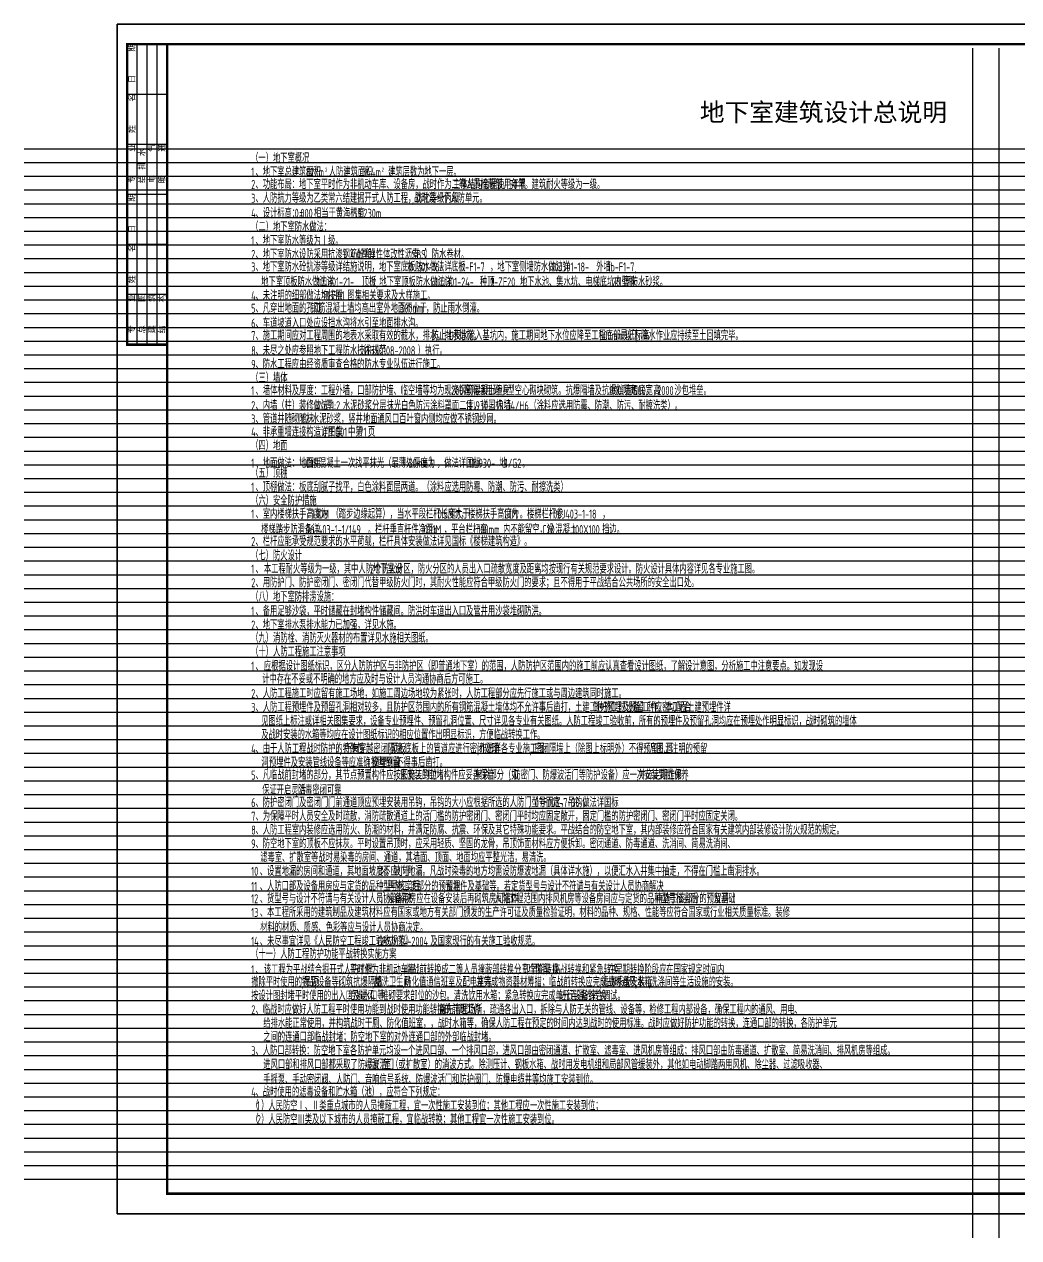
# Model space of a CAD drawing. Extents: x 0 to 2037025, y -2738621 to 0.
# Drawn here: x 954025 to 1003695, y -1239215 to -1178615 of the extents above; entities that cross this region are included whole.
import ezdxf

# ---------------------------------------------------------------- set-up
doc = ezdxf.new("R2010")
doc.units = 0
doc.header["$LTSCALE"] = 10
doc.header["$MEASUREMENT"] = 0
for name, color, linetype in [('AD-说明文字', 7, 'Continuous'), ('图框', 142, 'Continuous'), ('批量导出图层', 1, 'Continuous')]:
    doc.layers.add(name, color=color, linetype=linetype)
doc.styles.add('DXFS', font='tssdeng.shx', dxfattribs={"width": 0.62, "bigfont": 'dxfs.shx'})
doc.styles.add('ht1', font='simhei.ttf')
doc.styles.add('HZTXT', font='txt.shx', dxfattribs={"width": 0.7, "bigfont": 'hztxt.shx'})

# ---------------------------------------------------------------- blocks, each defined once
blk = doc.blocks.new('图框A1')
at = {"layer": '图框'}
for p, q in [((1000, 43400), (1000, 58400)), ((1500, 43400), (1500, 58400)), ((2000, 43400), (2000, 58400)), ((2500, 55900), (500, 55900)), ((2500, 53400), (500, 53400)), ((2500, 50900), (500, 50900)), ((2500, 48400), (500, 48400)), ((2500, 45900), (500, 45900))]:
    blk.add_line(p, q, dxfattribs=at)
blk.add_lwpolyline([(0, 0), (84100, 0), (84100, 59400), (0, 59400)], close=True, dxfattribs=at)
at = {"layer": '图框', "const_width": 120}
blk.add_lwpolyline([(2500, 58400), (500, 58400), (500, 43400), (2500, 43400)], dxfattribs=at)
blk.add_lwpolyline([(2500, 1000), (83100, 1000), (83100, 58400), (2500, 58400)], close=True, dxfattribs=at)
at = {"layer": '图框', "style": 'HZTXT'}
for s, p in [('日    期', (911, 56464)), ('姓    名', (911, 53964)), ('专    业', (911, 51464)), ('给 排 水', (1411, 51464)), ('电    气', (1911, 51464)), ('暖    通', (2411, 51464)), ('日    期', (911, 48964)), ('姓    名', (911, 46464)), ('专    业', (911, 43964)), ('总    图', (1411, 43964)), ('建    筑', (1911, 43964)), ('结    构', (2411, 43964))]:
    blk.add_text(s, height=300, rotation=90, dxfattribs=at).set_placement(p)

msp = doc.modelspace()

# ---------------------------------------------------------------- linework, layer by layer
at = {"layer": 'Defpoints', "color": 251}
for p, q in [((1001387, -1179815.2), (1001387, -1239215.2)), ((1002693.5, -1179815.2), (1002693.5, -1239215.2)), ((1054001.1, -1184847.7), (954025, -1184847.7)), ((1054001.1, -1185533.9), (954025, -1185533.9)), ((1054001.1, -1186220.1), (954025, -1186220.1)), ((1054001.1, -1186906.3), (954025, -1186906.3)), ((1054001.1, -1187592.5), (954025, -1187592.5)), ((1054001.1, -1188278.7), (954025, -1188278.7)), ((1054001.1, -1188964.9), (954025, -1188964.9)), ((1054001.1, -1189651.1), (954025, -1189651.1)), ((1054001.1, -1190337.3), (954025, -1190337.3)), ((1054001.1, -1191023.5), (954025, -1191023.5)), ((1054001.1, -1191709.7), (954025, -1191709.7)), ((1054001.1, -1192395.9), (954025, -1192395.9)), ((1054001.1, -1193082.1), (954025, -1193082.1)), ((1054001.1, -1193768.3), (954025, -1193768.3)), ((1054001.1, -1194454.5), (954025, -1194454.5)), ((1054001.1, -1195140.7), (954025, -1195140.7)), ((1054001.1, -1195826.9), (954025, -1195826.9)), ((1054001.1, -1196513.1), (954025, -1196513.1)), ((1054001.1, -1197199.3), (954025, -1197199.3)), ((1054001.1, -1197885.5), (954025, -1197885.5)), ((1054001.1, -1198571.7), (954025, -1198571.7)), ((1054001.1, -1199257.9), (954025, -1199257.9)), ((1054001.1, -1199944.1), (954025, -1199944.1)), ((1054001.1, -1200630.3), (954025, -1200630.3)), ((1054001.1, -1201316.6), (954025, -1201316.6)), ((1054001.1, -1202002.8), (954025, -1202002.8)), ((1054001.1, -1202689), (954025, -1202689)), ((1054001.1, -1203375.2), (954025, -1203375.2)), ((1054001.1, -1204061.4), (954025, -1204061.4)), ((1054001.1, -1204747.6), (954025, -1204747.6)), ((1054001.1, -1205433.8), (954025, -1205433.8)), ((1054001.1, -1206120), (954025, -1206120)), ((1054001.1, -1206806.2), (954025, -1206806.2)), ((1054001.1, -1207492.4), (954025, -1207492.4)), ((1054001.1, -1208178.6), (954025, -1208178.6)), ((1054001.1, -1208864.8), (954025, -1208864.8)), ((1054001.1, -1209551), (954025, -1209551)), ((1054001.1, -1210237.2), (954025, -1210237.2)), ((1054001.1, -1210923.4), (954025, -1210923.4)), ((1054001.1, -1211609.6), (954025, -1211609.6)), ((1054001.1, -1212295.8), (954025, -1212295.8)), ((1054001.1, -1212982), (954025, -1212982)), ((1054001.1, -1213668.2), (954025, -1213668.2)), ((1054001.1, -1214354.4), (954025, -1214354.4)), ((1054001.1, -1215040.6), (954025, -1215040.6)), ((1054001.1, -1215726.8), (954025, -1215726.8)), ((1054001.1, -1216413), (954025, -1216413)), ((1054001.1, -1217099.2), (954025, -1217099.2)), ((1054001.1, -1217785.4), (954025, -1217785.4)), ((1054001.1, -1218471.6), (954025, -1218471.6)), ((1054001.1, -1219157.8), (954025, -1219157.8)), ((1054001.1, -1219844), (954025, -1219844)), ((1054001.1, -1220530.2), (954025, -1220530.2)), ((1054001.1, -1221216.4), (954025, -1221216.4)), ((1054001.1, -1221902.6), (954025, -1221902.6)), ((1054001.1, -1222588.8), (954025, -1222588.8)), ((1054001.1, -1223275), (954025, -1223275)), ((1054001.1, -1223961.2), (954025, -1223961.2)), ((1054001.1, -1224647.4), (954025, -1224647.4)), ((1054001.1, -1225333.6), (954025, -1225333.6)), ((1054001.1, -1226019.8), (954025, -1226019.8)), ((1054001.1, -1226706), (954025, -1226706)), ((1054001.1, -1227392.2), (954025, -1227392.2)), ((1054001.1, -1228078.4), (954025, -1228078.4)), ((1054001.1, -1228764.6), (954025, -1228764.6)), ((1054001.1, -1229450.8), (954025, -1229450.8)), ((1054001.1, -1230137), (954025, -1230137)), ((1054001.1, -1230823.2), (954025, -1230823.2)), ((1054001.1, -1231509.4), (954025, -1231509.4)), ((1054001.1, -1232195.6), (954025, -1232195.6)), ((1054001.1, -1232881.8), (954025, -1232881.8)), ((1054001.1, -1233568), (954025, -1233568)), ((1054001.1, -1234254.3), (954025, -1234254.3)), ((1054001.1, -1234940.5), (954025, -1234940.5)), ((1054001.1, -1235626.7), (954025, -1235626.7)), ((1054001.1, -1236312.9), (954025, -1236312.9))]:
    msp.add_line(p, q, dxfattribs=at)
at = {"layer": '批量导出图层'}
msp.add_lwpolyline([(958662.7, -1178615.2), (1042762.7, -1178615.2), (1042762.7, -1238015.2), (958662.7, -1238015.2)], close=True, dxfattribs=at)

# ---------------------------------------------------------------- block references
msp.add_blockref('图框A1', (958662.7, -1238015.2))

# ---------------------------------------------------------------- texts
at = {"color": 2, "style": 'DXFS', "width": 0.62}
for s, p in [('（一）地下室概况', (965361.1, -1185533.9, -71.1)), (':', (967593.1, -1185533.9, -71.1)), ('（二）地下室防水做法：', (965361.1, -1188964.9, -71.1)), ('（三）墙体', (965361.1, -1196513.1, -71.1)), ('（四）地面', (965361.1, -1199889.9, -71.1)), ('（五）顶棚', (965361.1, -1201262.3, -71.1)), ('（六）安全防护措施', (965361.1, -1202634.8, -71.1)), ('（七）防火设计', (965361.1, -1205379.6, -71.1)), ('（八）地下室防排涝设施：', (965361.1, -1207438.2, -71.1)), ('（九）消防栓、消防灭火器材的布置详见水施相关图纸。', (965361.1, -1209496.8, -71.1)), ('（十）人防工程施工注意事项', (965361.1, -1210183, -71.1)), ('（十一）人防工程防护功能平战转换实施方案', (965361.1, -1225279.4, -71.1))]:
    msp.add_text(s, height=450, dxfattribs=at).set_placement(p)
at = {"color": 0, "style": 'DXFS', "width": 0.62}
for s, height, p in [('1', 450, (965361.1, -1186220.1, -71.1)), ('、地下室总建筑面积', 450, (965575.7, -1186220.1, -71.1)), ('822m', 450, (968086.7, -1186220.1, -71.1)), ('2', 225, (969052.5, -1185995.1, -71.1)), ('人防建筑面积', 450, (969234.9, -1186220.1, -71.1)), ('344m', 450, (970908.9, -1186220.1, -71.1)), ('2', 225, (971874.7, -1185995.1, -71.1)), ('建筑层数为地下一层。', 450, (972197.7, -1186220.1, -71.1)), ('2', 450, (965361.1, -1186842.5, -71.1)), ('、功能布局：地下室平时作为非机动车库、设备房，战时作为二等人员掩蔽部。', 450, (965575.7, -1186842.5, -71.1)), ('.', 450, (969127.6, -1186220.1, -71.1)), ('.', 450, (972090.4, -1186220.1, -71.1)), ('主体结构合理使用年限', 450, (975448, -1186842.5, -71.1)), ('50', 450, (978238, -1186842.5, -71.1)), ('年。', 450, (978667.2, -1186842.5, -71.1)), ('建筑耐火等级为一级。', 450, (979365.8, -1186842.5, -71.1)), ('3', 450, (965361.1, -1187528.7, -71.1)), ('、人防抗力等级为乙类常六结建掘开式人防工程，防化等级丙级', 450, (965575.7, -1187528.7, -71.1)), ('战时设一个人防单元。', 450, (973495, -1187528.7, -71.1)), (',', 450, (975340.7, -1186842.5, -71.1)), (',', 450, (973387.7, -1187528.7, -71.1)), ('4', 450, (965361.1, -1188278.7, -71.1)), ('、设计标高：±', 450, (965575.7, -1188278.7, -71.1)), ('0.000', 450, (967528.7, -1188278.7, -71.1)), ('相当于黄海标高', 450, (968494.5, -1188278.7, -71.1)), ('59.230m', 450, (970447.5, -1188278.7, -71.1)), ('1', 450, (965361.1, -1189651.1, -71.1)), ('、地下室防水等级为Ⅰ级。', 450, (965575.7, -1189651.1, -71.1)), ('2', 450, (965361.1, -1190337.3, -71.1)), ('、地下室防水设防采用抗渗钢筋砼和》', 450, (965575.7, -1190337.3, -71.1)), ('4.0', 450, (970318.7, -1190337.3, -71.1)), ('厚弹性体改性沥青（', 450, (970855.2, -1190337.3, -71.1)), ('SBS', 450, (973366.2, -1190337.3, -71.1)), ('）防水卷材。', 450, (974020.8, -1190337.3, -71.1)), ('3', 450, (965361.1, -1190959.7, -71.1)), ('、地下室防水砼抗渗等级详结施说明，地下室底板防水做法详', 450, (965575.7, -1190959.7, -71.1)), ('10J301-16-', 450, (973108.7, -1190959.7, -71.1)), ('底板', 450, (975340.7, -1190959.7, -71.1)), ('1-F1-7', 450, (975898.7, -1190959.7, -71.1)), ('，地下室侧墙防水做法详', 450, (977293.7, -1190959.7, -71.1)), ('10J301-18-', 450, (980362.7, -1190959.7, -71.1)), ('外墙', 450, (982594.7, -1190959.7, -71.1)), ('1b-F1-7,', 450, (983152.7, -1190959.7, -71.1)), ('地下室顶板防水做法详', 450, (965861.1, -1191709.7, -71.1)), ('10J301-21-', 450, (968651.1, -1191709.7, -71.1)), ('顶板', 450, (970883.1, -1191709.7, -71.1)), ('1,', 450, (971441.1, -1191709.7, -71.1)), ('地下室顶板防水做法详', 450, (971763, -1191709.7, -71.1)), ('10J301-24-', 450, (974553, -1191709.7, -71.1)), ('种顶', 450, (976785, -1191709.7, -71.1)), ('1-ZF20.', 450, (977343, -1191709.7, -71.1)), ('地下水池、集水坑、电梯底坑内壁抹', 450, (978780.9, -1191709.7, -71.1)), ('20', 450, (983385.5, -1191709.7, -71.1)), ('厚防水砂浆。', 450, (983955.4, -1191709.7, -71.1)), ('4', 450, (965361.1, -1192395.9, -71.1)), ('、未注明的细部做法均按照', 450, (965575.7, -1192395.9, -71.1)), ('10J301', 450, (968923.7, -1192395.9, -71.1)), ('图集相关要求及大样施工。', 450, (970168.5, -1192395.9, -71.1)), ('5', 450, (965361.1, -1193021.9, -71.1)), ('、凡穿出地面的孔口', 450, (965575.7, -1193021.9, -71.1)), ('钢筋混凝土墙均高出室外地面不小于', 450, (968334.6, -1193021.9, -71.1)), ('300mm', 450, (972798.6, -1193021.9, -71.1)), ('，防止雨水倒灌。', 450, (974086.3, -1193021.9, -71.1)), (',', 450, (968086.7, -1193021.9, -71.1)), ('6', 450, (965361.1, -1193768.3, -71.1)), ('、车道坡道入口处应设挡水沟将水引至地面排水沟。', 450, (965575.7, -1193768.3, -71.1)), ('7', 450, (965361.1, -1194390.8, -71.1)), ('、施工期间应对工程周围的地表水采取有效的截水，排水，挡水措施，', 450, (965575.7, -1194390.8, -71.1)), ('防止地表水流入基坑内，施工期间地下水位应降至工程底部最低标高', 450, (974365.3, -1194390.8, -71.1)), ('500mm', 450, (982735.3, -1194390.8, -71.1)), ('以下', 450, (984023, -1194390.8, -71.1)), (',', 450, (984581, -1194390.8, -71.1)), ('降水作业应持续至土回填完毕。', 450, (984828.9, -1194390.8, -71.1)), ('8', 450, (965361.1, -1195140.7, -71.1)), ('、未尽之处应参照地下工程防水技术规范', 450, (965575.7, -1195140.7, -71.1)), ('（', 450, (970738.3, -1195140.7, -71.1)), ('GB50108-2008', 450, (971017.3, -1195140.7, -71.1)), ('）执行。', 450, (973678.5, -1195140.7, -71.1)), ('9', 450, (965361.1, -1195823.4, -71.1)), ('、防水工程应由经资质审查合格的防水专业队伍进行施工。', 450, (965575.7, -1195823.4, -71.1)), ('1', 450, (965361.1, -1197135.6, -71.1)), ('、墙体材料及厚度：工程外墙，口部防护墙、临空墙等均为现浇钢筋混凝土墙身', 450, (965575.7, -1197135.6, -71.1)), ('200', 450, (975340.7, -1197135.6, -71.1)), ('厚隔墙用砼小型空心砌块砌筑。抗爆隔墙及抗爆挡墙用底宽', 450, (975984.5, -1197135.6, -71.1)), ('800', 450, (983238.5, -1197135.6, -71.1)), ('顶宽', 450, (983882.4, -1197135.6, -71.1)), ('500', 450, (984440.4, -1197135.6, -71.1)), ('。高', 450, (985084.2, -1197135.6, -71.1)), ('2000', 450, (985642.2, -1197135.6, -71.1)), ('沙包堆垒。', 450, (986500.7, -1197135.6, -71.1)), ('2', 450, (965361.1, -1197887.4, -71.1)), ('、内墙（柱）装修做法：', 450, (965575.7, -1197887.4, -71.1)), ('20', 450, (968644.7, -1197887.4, -71.1)), ('厚', 450, (969073.9, -1197887.4, -71.1)), ('1:2', 450, (969352.9, -1197887.4, -71.1)), ('水泥砂浆分层抹光白色防污涂料罩面二度，详国标', 450, (969943.1, -1197887.4, -71.1)), ('11J930-', 450, (976081.1, -1197887.4, -71.1)), ('内墙', 450, (977604.9, -1197887.4, -71.1)), ('14/H6', 450, (978162.9, -1197887.4, -71.1)), ('（涂料应选用防霉、防潮、防污、耐擦洗类）。', 450, (979257.4, -1197887.4, -71.1)), ('、管道井随砌随抹', 450, (965575.7, -1198553.8, -71.1)), ('水泥砂浆，竖井地面通风口百叶窗内侧均应做不锈钢纱网。', 450, (968397.9, -1198553.8, -71.1)), ('3', 450, (965361.1, -1198553.8, -71.1)), ('1:2', 450, (967807.7, -1198553.8, -71.1)), ('4', 450, (965361.1, -1199203.7, -71.1)), ('、非承重墙连接构造详图集', 450, (965575.7, -1199203.7, -71.1)), ('07FG01', 450, (968923.7, -1199203.7, -71.1)), ('中第', 450, (970200.7, -1199203.7, -71.1)), ('71', 450, (970758.7, -1199203.7, -71.1)), ('页', 450, (971187.9, -1199203.7, -71.1)), ('.', 450, (971466.9, -1199203.7, -71.1)), ('1', 450, (965361.1, -1200762, -71.1)), ('、地面做法：地面用', 450, (965575.7, -1200762, -71.1)), ('C15', 450, (968086.7, -1200762, -71.1)), ('混凝土一次找平抹光（最薄处厚度为', 450, (968741.3, -1200762, -71.1)), ('50mm', 450, (973205.3, -1200762, -71.1)), ('），做法详国标', 450, (974278.4, -1200762, -71.1)), ('11J930-', 450, (976231.4, -1200762, -71.1)), ('地', 450, (977755.1, -1200762, -71.1)), ('1/G2', 450, (978034.1, -1200762, -71.1)), ('。', 450, (978903.3, -1200762, -71.1)), ('1', 450, (965361.1, -1201956.4, -71.1)), ('、顶棚做法：板底刮腻子找平，白色涂料面层两道。（涂料应选用防霉、防潮、防污、耐擦洗类）', 450, (965575.7, -1201956.4, -71.1)), ('1', 450, (965361.1, -1203301.2, -71.1)), ('、室内楼梯扶手高度为', 450, (965575.7, -1203301.2, -71.1)), ('1.10M', 450, (968365.7, -1203301.2, -71.1)), ('（踏步边缘起算），当水平段栏杆长度大于', 450, (969374.4, -1203301.2, -71.1)), ('0.5M', 450, (974675.4, -1203301.2, -71.1)), ('时，楼梯扶手高度为', 450, (975469.5, -1203301.2, -71.1)), ('1.1M', 450, (977980.5, -1203301.2, -71.1)), ('。楼梯栏杆参', 450, (978774.5, -1203301.2, -71.1)), ('06J403-1-18', 450, (980448.5, -1203301.2, -71.1)), ('，', 450, (982895.2, -1203301.2, -71.1)), ('楼梯踏步防滑条详', 450, (965861.1, -1204075.1, -71.1)), ('06J403-1-1/149', 450, (968093.1, -1204075.1, -71.1)), ('。栏杆垂直杆件净距≤', 450, (971183.5, -1204075.1, -71.1)), ('0.11M', 450, (973973.5, -1204075.1, -71.1)), ('，平台栏杆高', 450, (974982.2, -1204075.1, -71.1)), ('100mm', 450, (976656.2, -1204075.1, -71.1)), ('内不能留空，设', 450, (977943.9, -1204075.1, -71.1)), ('C20', 450, (979896.9, -1204075.1, -71.1)), ('混凝土', 450, (980551.5, -1204075.1, -71.1)), ('100X100', 450, (981388.5, -1204075.1, -71.1)), ('挡边。', 450, (982890.8, -1204075.1, -71.1)), ('2', 450, (965361.1, -1204673.6, -71.1)), ('、栏杆应能承受规范要求的水平荷载，栏杆具体安装做法详见国标《楼梯建筑构造》。', 450, (965575.7, -1204673.6, -71.1)), ('1', 450, (965361.1, -1206046, -71.1)), ('、', 450, (965575.7, -1206046, -71.1)), ('本工程耐火等级为一级，其中人防地下室设', 450, (965995.3, -1206046, -71.1)), ('2', 450, (971296.3, -1206046, -71.1)), ('个防火分区，防火分区的人员出入口疏散宽度及距离均按现行有关规范要求设计。防火设计具体内容详见各专业施工图。', 450, (971510.9, -1206046, -71.1)), ('2', 450, (965361.1, -1206728.7, -71.1)), ('、用防护门、防护密闭门、密闭门代替甲级防火门时，其耐火性能应符合甲级防火门的要求；且不得用于平战结合公共场所的安全出口处。', 450, (965575.7, -1206728.7, -71.1)), ('1', 450, (965361.1, -1208152.4, -71.1)), ('、备用足够沙袋，平时储藏在封堵构件储藏间。防洪时车道出入口及管井用沙袋堆砌防洪。', 450, (965575.7, -1208152.4, -71.1)), ('、地下室排水泵排水能力已加强，详见水施。', 450, (965575.7, -1208842.2, -71.1)), ('2', 450, (965361.1, -1208842.2, -71.1)), ('1', 450, (965361.1, -1210897.2, -71.1)), ('、', 450, (965575.7, -1210897.2, -71.1)), ('应根据设计图纸标识，区分人防防护区与非防护区（即普通地下室）的范围，人防防护区范围内的施工前应认真查看设计图纸，了解设计意图，分析施工中注意要点。如发现设', 450, (965995.3, -1210897.2, -71.1)), ('计中存在不妥或不明确的地方应及时与设计人员沟通协商后方可施工。', 450, (965911.1, -1211547.2, -71.1)), ('2', 450, (965361.1, -1212269.6, -71.1)), ('、人防工程施工时应留有施工场地，如施工周边场地较为紧张时，人防工程部分应先行施工或与周边建筑同时施工。', 450, (965575.7, -1212269.6, -71.1)), ('3', 450, (965361.1, -1212955.8, -71.1)), ('、人防工程预埋件及预留孔洞相对较多，且防护区范围内的所有钢筋混凝土墙体均不允许事后凿打，土建工种施工时设备工种应密切配合', 450, (965575.7, -1212955.8, -71.1)), ('做好预埋及预留工作。本工程土建预埋件详', 450, (982423, -1212955.8, -71.1)), ('见图纸上标注或详相关图集要求，设备专业预埋件、预留孔洞位置、尺寸详见各专业有关图纸。人防工程竣工验收前，所有的预埋件及预留孔洞均应在预埋处作明显标识，战时砌筑的墙体', 450, (965861.1, -1213642.1, -71.1)), (',', 450, (982315.7, -1212955.8, -71.1)), ('及战时安装的水箱等均应在设计图纸标识的相应位置作出明显标识，方便临战转换工作。', 450, (965861.1, -1214328.3, -71.1)), ('4', 450, (965361.1, -1215024.7, -71.1)), ('、由于人防工程战时防护的特殊性', 450, (965575.7, -1215024.7, -71.1)), (',', 450, (969760.7, -1215024.7, -71.1)), ('所有穿越密闭隔墙', 450, (970008.6, -1215024.7, -71.1)), (',', 450, (972240.6, -1215024.7, -71.1)), ('顶板', 450, (972347.9, -1215024.7, -71.1)), (',', 450, (972905.9, -1215024.7, -71.1)), ('底板上的管道应进行密闭处理', 450, (973013.2, -1215024.7, -71.1)), (',', 450, (976640.2, -1215024.7, -71.1)), ('作法详各专业施工图', 450, (976747.5, -1215024.7, -71.1)), (',', 450, (979258.5, -1215024.7, -71.1)), ('密闭隔墙上（除图上标明外）不得预留孔洞', 450, (979506.4, -1215024.7, -71.1)), (';', 450, (984948, -1215024.7, -71.1)), ('凡图上注明的预留', 450, (985238.9, -1215024.7, -71.1)), ('洞', 450, (965861.1, -1215710.9, -71.1)), ('预埋件及安装管线设备等应准确按图预留', 450, (966247.4, -1215710.9, -71.1)), ('预埋到位', 450, (971376.7, -1215710.9, -71.1)), ('不得事后凿打。', 450, (972600, -1215710.9, -71.1)), ('5', 450, (965361.1, -1216336.9, -71.1)), ('、凡临战前封堵的部分，其节点预置构件应按图施工到位', 450, (965575.7, -1216336.9, -71.1)), (',', 450, (966140.1, -1215710.9, -71.1)), (',', 450, (971269.4, -1215710.9, -71.1)), (',', 450, (972492.7, -1215710.9, -71.1)), ('未安装的封堵构件应妥善保管', 450, (972798.6, -1216336.9, -71.1)), ('其余部分（如', 450, (976532.9, -1216336.9, -71.1)), ('防密门、防爆波活门等防护设备）应一次安装到位', 450, (978454.8, -1216336.9, -71.1)), ('并应定期维修', 450, (984700.1, -1216336.9, -71.1)), ('保养', 450, (986481.4, -1216336.9, -71.1)), ('保证开启灵活', 450, (965911.1, -1217086.8, -71.1)), ('防毒密闭可靠', 450, (967692.4, -1217086.8, -71.1)), (',', 450, (972550.7, -1216336.9, -71.1)), ('.', 450, (976425.6, -1216336.9, -71.1)), (',', 450, (978206.9, -1216336.9, -71.1)), (',', 450, (984592.8, -1216336.9, -71.1)), (',', 450, (986374.1, -1216336.9, -71.1)), (',', 450, (987039.4, -1216336.9, -71.1)), ('6', 450, (965361.1, -1217709.3, -71.1)), ('、防护密闭门及密闭门门前通道顶应预埋安装用吊钩，吊钩的大小应根据所选的人防门型号而定，吊钩做法详国标', 450, (965575.7, -1217709.3, -71.1)), (',', 450, (967585.1, -1217086.8, -71.1)), ('.', 450, (969507, -1217086.8, -71.1)), ('07FJ03-7~30', 450, (979525.7, -1217709.3, -71.1)), ('7', 450, (965361.1, -1218395.5, -71.1)), ('、为保障平时人员安全及时疏散，消防疏散通道上的活门槛的防护密闭门、密闭门平时均应固定敞开，固定门槛的防护密闭门、密闭门平时应固定关闭。', 450, (965575.7, -1218395.5, -71.1)), ('。', 450, (981950.9, -1217709.3, -71.1)), ('8', 450, (965361.1, -1219081.7, -71.1)), ('、人防工程室内装修应选用防火、防潮的材料，并满足防腐、抗震、环保及其它特殊功能要求。平战结合的防空地下室，其内部装修应符合国家有关建筑内部装修设计防火规范的规定。', 450, (965575.7, -1219081.7, -71.1)), ('、防空地下室的顶板不应抹灰。平时设置吊顶时，应采用轻质、坚固的龙骨，吊顶饰面材料应方便拆卸。密闭通道、防毒通道、洗消间、简易洗消间、', 450, (965575.7, -1219767.9, -71.1)), ('9', 450, (965361.1, -1219767.9, -71.1)), ('滤毒室、扩散室等战时易染毒的房间、通道，其墙面、顶面、地面均应平整光洁，易清洗。', 450, (965811.1, -1220454.1, -71.1)), ('10', 450, (965361.1, -1221140.3, -71.1)), ('、设置地漏的房间和通道，其地面坡度不应小于', 450, (965790.3, -1221140.3, -71.1)), ('1%', 450, (971649.3, -1221140.3, -71.1)), ('，坡向地漏。凡战时染毒的地方均需设防爆波地漏（具体详水施），以便汇水入井集中抽走，不得在门槛上凿洞排水。', 450, (972100, -1221140.3, -71.1)), ('11', 450, (965361.1, -1221890.3, -71.1)), ('、人防口部及设备用房应与定货的品种型号核实后', 450, (965790.3, -1221890.3, -71.1)), ('再施工该部分的预留洞', 450, (972176.2, -1221890.3, -71.1)), ('预埋件及基础等。若定货型号与设计不符请与有关设计人员协商解决', 450, (975073.5, -1221890.3, -71.1)), ('12', 450, (965361.1, -1222512.7, -71.1)), ('、货型号与设计不符请与有关设计人员协商解决', 450, (965790.3, -1222512.7, -71.1)), ('，设备用房应在设备安装后再砌筑房间墙体。', 450, (971789.9, -1222512.7, -71.1)), (',', 450, (971928.3, -1221890.3, -71.1)), (',', 450, (974966.2, -1221890.3, -71.1)), ('人防工程范围内排风机房等设备房间应与定货的品种型号核实后', 450, (977510.5, -1222512.7, -71.1)), ('.', 450, (983584.1, -1221890.3, -71.1)), ('再施工该部分的预留洞', 450, (985570.4, -1222512.7, -71.1)), ('及基础', 450, (988467.7, -1222512.7, -71.1)), ('13', 450, (965361.1, -1223195.3, -71.1)), ('、本工程所采用的建筑制品及建筑材料应有国家或地方有关部门颁发的生产许可证及质量检验证明，材料的品种、规格、性能等应符合国家或行业相关质量标准。装修', 450, (965790.3, -1223195.3, -71.1)), (',', 450, (985322.5, -1222512.7, -71.1)), (',', 450, (988360.4, -1222512.7, -71.1)), ('.', 450, (989304.7, -1222512.7, -71.1)), ('材料的材质、质感、色彩等应与设计人员协商决定。', 450, (965811.1, -1223948.9, -71.1)), ('14', 450, (965361.1, -1224635.1, -71.1)), ('、未尽事宜详见《人民防空工程竣工验收规范》', 450, (965790.3, -1224635.1, -71.1)), ('GB50134-2004', 450, (971649.3, -1224635.1, -71.1)), ('及国家现行的有关施工验收规范。', 450, (974310.5, -1224635.1, -71.1)), ('1', 450, (965361.1, -1226057.5, -71.1)), ('、', 450, (965575.7, -1226057.5, -71.1)), ('该工程为平战结合掘开式人防工程', 450, (965995.3, -1226057.5, -71.1)), ('平时作为非机动车库', 450, (970287.6, -1226057.5, -71.1)), ('临战前转换成二等人员掩蔽部转换分三个阶段', 450, (973046.5, -1226057.5, -71.1)), (':', 450, (978767.1, -1226057.5, -71.1)), ('即早期转换', 450, (978928.1, -1226057.5, -71.1)), ('临战转换和紧急转换', 450, (980430.4, -1226057.5, -71.1)), ('在早期转换阶段应在国家规定时间内', 450, (983189.3, -1226057.5, -71.1)), ('撤除平时使用的物品', 450, (965361.1, -1226676.3, -71.1)), ('吊顶', 450, (967979.4, -1226676.3, -71.1)), ('设备等', 450, (968644.7, -1226676.3, -71.1)), ('砌筑抗爆隔墙', 450, (969729.6, -1226676.3, -71.1)), (',', 450, (970180.3, -1226057.5, -71.1)), ('盥洗卫生间', 450, (971510.9, -1226676.3, -71.1)), (',', 450, (972798.6, -1226057.5, -71.1)), ('防化值通信班室及配电室等', 450, (973013.2, -1226676.3, -71.1)), ('并完成物资器材筹措；临战前转换应完成战时通风', 450, (976609.1, -1226676.3, -71.1)), (',', 450, (980323.1, -1226057.5, -71.1)), ('滤毒系统安装', 450, (982854.4, -1226676.3, -71.1)), (',', 450, (982941.4, -1226057.5, -71.1)), ('水箱', 450, (984635.7, -1226676.3, -71.1)), ('洗涤间等生活设施的安装。', 450, (985301, -1226676.3, -71.1)), ('按设计图封堵平时使用的出入口及通风', 450, (965361.1, -1227362.5, -71.1)), (',', 450, (967872.1, -1226676.3, -71.1)), (',', 450, (968537.4, -1226676.3, -71.1)), (',', 450, (969481.7, -1226676.3, -71.1)), ('给排水口等', 450, (970211.4, -1227362.5, -71.1)), (',', 450, (971403.6, -1226676.3, -71.1)), ('堆砌要求部位的沙包。清洗饮用水箱；紧急转换应完成单元连通的转换', 450, (971854.3, -1227362.5, -71.1)), (',', 450, (972905.9, -1226676.3, -71.1)), (',', 450, (976361.2, -1226676.3, -71.1)), ('进行设备综合调试。', 450, (980751.2, -1227362.5, -71.1)), (',', 450, (982747.1, -1226676.3, -71.1)), (',', 450, (984528.4, -1226676.3, -71.1)), (',', 450, (985193.7, -1226676.3, -71.1)), ('2', 450, (965364.2, -1228052.3, -71.1)), ('、临战时应做好人防工程平时使用功能到战时使用功能转换的前期工作', 450, (965578.8, -1228052.3, -71.1)), (',', 450, (970104.1, -1227362.5, -71.1)), (',', 450, (971606.4, -1227362.5, -71.1)), ('。首先清理场所，疏通各出入口，拆除与人防无关的管线、设备等，检修工程内部设备，确保工程内的通风、用电、', 450, (974368.4, -1228052.3, -71.1)), (',', 450, (980503.3, -1227362.5, -71.1)), ('给排水能正常使用，并构筑战时干厕、防化值班室，，战时水箱等，确保人防工程在预定的时间内达到战时的使用标准。战时应做好防护功能的转换，连通口部的转换，各防护单元', 450, (965964.2, -1228735, -71.1)), ('之间的连通口部临战封堵；防空地下室的对外连通口部的外部临战封堵。', 450, (965964.2, -1229421.2, -71.1)), ('3', 450, (965364.2, -1230103.8, -71.1)), ('、人防口部转换：防空地下室各防护单元均设一个进风口部、一个排风口部，进风口部由密闭通道、扩散室、滤毒室、进风机房等组成；排风口部由防毒通道、扩散室、简易洗消间、排风机房等组成。', 450, (965578.8, -1230103.8, -71.1)), ('进风口部和排风口部都采取了防爆波活门', 450, (965964.2, -1230797.1, -71.1)), ('+', 450, (970986.2, -1230797.1, -71.1)), ('活门室（或扩散室）的消波方式。除测压计、钢板水箱、战时用发电机组和局部风管缓装外，其他如电动脚踏两用风机、除尘器、过滤吸收器、', 450, (971265.2, -1230797.1, -71.1)), ('手摇泵、手动密闭阀、人防门、音响信号系统、防爆波活门和防护阀门、防爆电缆井等均施工安装到位。', 450, (965964.2, -1231547.1, -71.1)), ('4', 450, (965364.2, -1232169.5, -71.1)), ('、战时使用的滤毒设备和贮水箱（池），应符合下列规定：', 450, (965578.8, -1232169.5, -71.1)), ('（', 450, (965364.2, -1232852.2, -71.1)), ('1', 450, (965643.2, -1232852.2, -71.1)), ('）人民防空Ⅰ、Ⅱ类重点城市的人员掩蔽工程，宜一次性施工安装到位；其他工程应一次性施工安装到位；', 450, (965857.8, -1232852.2, -71.1)), ('（', 450, (965364.2, -1233538.4, -71.1)), ('2', 450, (965643.2, -1233538.4, -71.1)), ('）人民防空Ⅲ类及以下城市的人员掩蔽工程，宜临战转换；其他工程宜一次性施工安装到位。', 450, (965857.8, -1233538.4, -71.1))]:
    msp.add_text(s, height=height, dxfattribs=at).set_placement(p)
at = {"layer": 'AD-说明文字', "style": 'ht1'}
msp.add_text('地下室建筑设计总说明', height=905.08, dxfattribs=at).set_placement((987767.9, -1183457.5))

doc.saveas('drawing.dxf')
